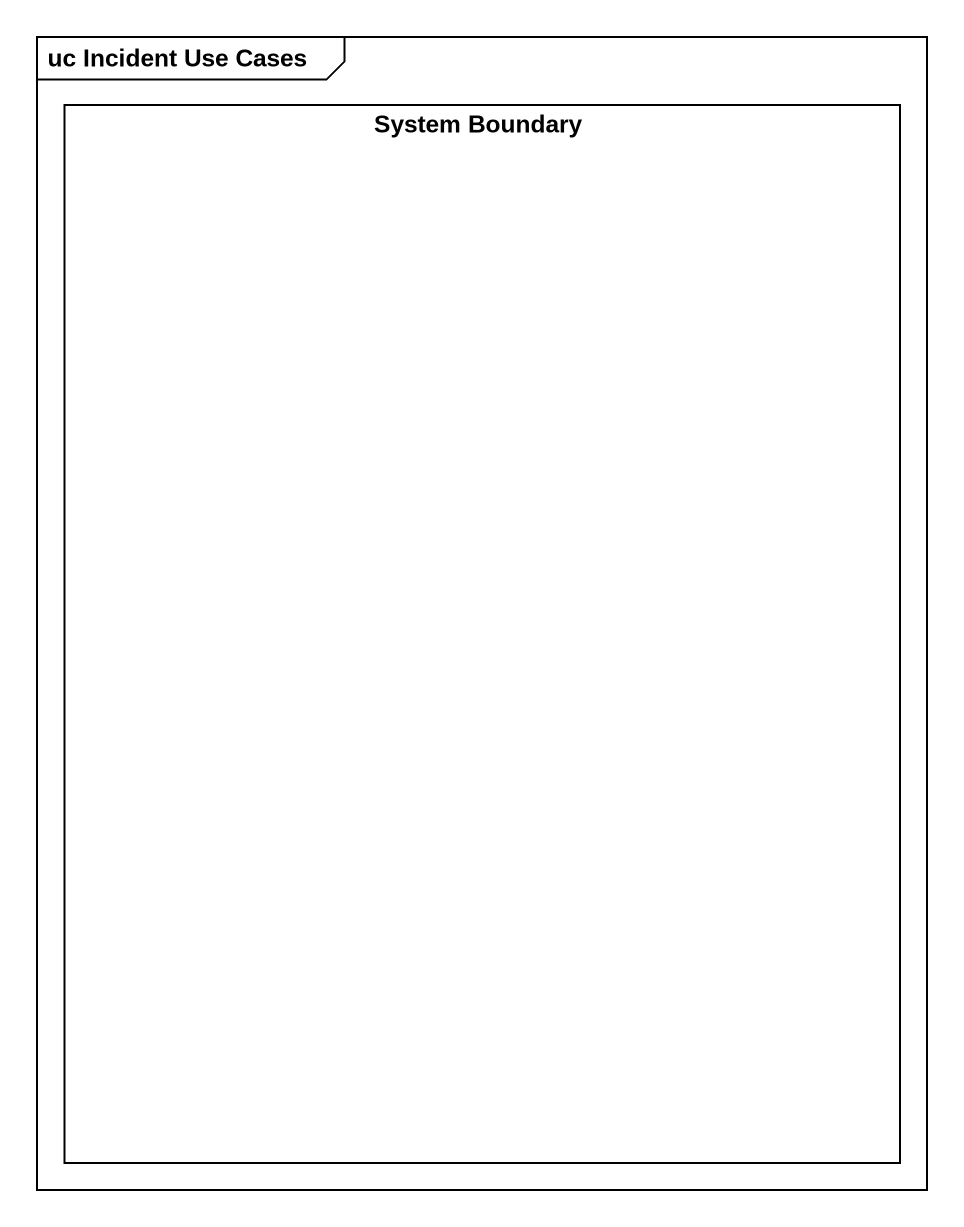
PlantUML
@startuml
mainframe uc Incident Use Cases
rectangle "System Boundary" as System_Boundary
@enduml
